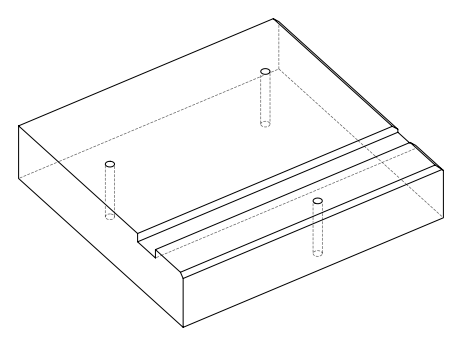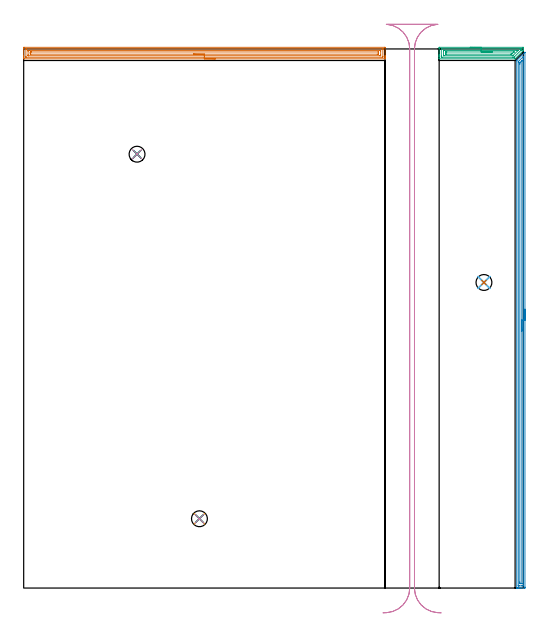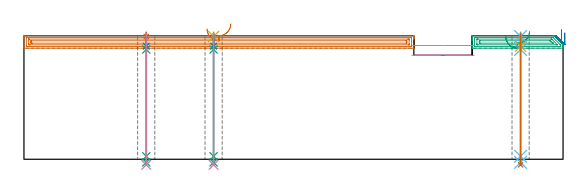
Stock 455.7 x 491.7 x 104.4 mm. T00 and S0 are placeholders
(PLAN: 16 operations, 11 tool changes, 33 min)
(1 AREA_MILL | FG_CHAMFER_SURFACE | UGT0205_001 | 10.79 min | 18495 mm3)
(2 AREA_MILL_1 | FG_CHAMFER_SURFACE_1 | UGT0205_001 | 11.85 min | 13824 mm3)
(3 AREA_MILL_2 | FG_CHAMFER_SURFACE_2 | UGT0205_001 | 2.61 min | 4350 mm3)
(4 MILL_RECTANGULAR_SLOT | SLOT_RECTANGULAR | UGT0201_009 | Follow Part, ap 11.25, ae 75% | 4.72 min | 399447 mm3)
(5 SPOT_DRILL | STEP1HOLE | NXT0321_9005460120000 | 0.03 min | 15 mm3)
(6 SPOT_DRILL_1 | STEP1HOLE_1 | NXT0321_9005460120000 | 0.03 min | 12 mm3)
(7 SPOT_DRILL_2 | STEP1HOLE_2 | NXT0321_9005460120000 | 0.03 min | 27 mm3)
(8 DRILL_BLIND_HOLE_INTO_CENTER | STEP1HOLE | NXT0301_030 | 0.05 min | 330 mm3)
(9 GUN_DRILL_THROUGH_HOLE | STEP1HOLE | UGT0307_001 | 0.5 min | 1945 mm3)
(10 SPADE_DRILL_TO_ENLARGE_THROUGH_HOLE | STEP1HOLE | UGT0306_005 | 0.45 min | 14873 mm3)
(11 DRILL_BLIND_HOLE_INTO_CENTER_1 | STEP1HOLE_1 | NXT0301_030 | 0.05 min | 239 mm3)
(12 GUN_DRILL_THROUGH_HOLE_1 | STEP1HOLE_1 | UGT0307_001 | 0.5 min | 1881 mm3)
(13 SPADE_DRILL_TO_ENLARGE_THROUGH_HOLE_1 | STEP1HOLE_1 | UGT0306_005 | 0.45 min | 15148 mm3)
(14 DRILL_BLIND_HOLE_INTO_CENTER_2 | STEP1HOLE_2 | NXT0301_030 | 0.05 min | 232 mm3)
(15 GUN_DRILL_THROUGH_HOLE_2 | STEP1HOLE_2 | UGT0307_001 | 0.5 min | 1843 mm3)
(16 SPADE_DRILL_TO_ENLARGE_THROUGH_HOLE_2 | STEP1HOLE_2 | UGT0306_005 | 0.45 min | 15068 mm3)
(TOOL UGT0205_001 | Chamfer Mill 20 x 3 x 45 deg. | D20 FL50 Z2)
(TOOL UGT0201_009 | End Mill 45 mm | D45 FL63 Z6)
(TOOL NXT0321_9005460120000 | NC Spot Drill, 142deg, 12mm, Carbide, Uncoated | D12 PA142 FL30 Z2)
(TOOL NXT0301_030 | Carbide Drill 5.9mm [860.1-0590-018A1-MM 2214] | D5.9 PA140 FL28 Z2)
(TOOL UGT0307_001 | Gun Drill 5 mm | D5 PA130 FL24 Z1)
(TOOL UGT0306_005 | Spade Drill 14.5mm | D14.5 PA132 FL10 Z2)
(OP 1 AREA_MILL)
G17 G21 G94 G90
T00 M6
G54
G17 G0 G90 X174.8 Y482.7 S1061 M3
G43 Z114.4 H0
G94 G1 X174.762 Z113.528 F250.
X174.648 Z112.663
X174.459 Z111.812
X174.197 Z110.98
X173.863 Z110.174
X173.46 Z109.4
X172.992 Z108.664
X172.46 Z107.972
X171.871 Z107.329
X171.228 Z106.739
X170.536 Z106.208
X169.8 Z105.74
X169.026 Z105.337
X168.22 Z105.003
X167.388 Z104.741
X166.536 Z104.552
X165.672 Z104.438
X164.8 Z104.4
X0.158
X0.01 Y482.706 Z104.393
X0. Y482.995 Z104.104
Y483.372 Z103.727
Y483.995 Z103.1
Y485.185 Z101.912
Y485.753 Z101.341
Y492.5 Z94.597
X0.004 Y492.784 Z94.313
X0.01 Y493.192 Z93.906
X0.186 Y493.196 Z93.903
X0.604 Y493.2 Z93.9
X328.996
X329.471 Y493.195 Z93.903
X329.59 Y493.192 Z93.906
X329.6 Y493.068 Z94.029
Y485.753 Z101.341
Y485.185 Z101.912
Y484.874 Z102.222
Y484.306 Z102.79
Y483.995 Z103.1
Y483.372 Z103.727
Y483.116 Z103.983
Y482.994 Z104.105
X329.59 Y482.706 Z104.393
X329.442 Y482.7 Z104.4
X164.8
Y484.114 Z102.986
X2.267 Y484.115 Z102.985
X2.035 Y484.12 Z102.981
X2.013 Y484.121 Z102.979
X2.008 Y484.136 Z102.964
X2.002 Y484.165 Z102.935
X2.001 Y484.193 Z102.907
X2. Y484.378 Z102.722
X2.001 Y491.026 Z96.074
X2.003 Y491.406 Z95.694
X2.013 Y491.779 Z95.321
X2.389 Y491.784 Z95.316
X2.511 Y491.785 Z95.315
X327.333
X327.565 Y491.78 Z95.32
X327.587 Y491.779 Z95.321
X327.592 Y491.764 Z95.336
X327.598 Y491.735 Z95.365
X327.599 Y491.707 Z95.393
X327.6 Y491.522 Z95.578
X327.599 Y484.874 Z102.226
X327.597 Y484.494 Z102.606
X327.587 Y484.121 Z102.979
X327.211 Y484.116 Z102.984
X327.089 Y484.115 Z102.985
X164.8 Y484.114 Z102.986
Y485.528 Z101.572
X4.401 Y485.529 Z101.571
X4.174 Y485.53 Z101.57
X4.098 Y485.531 Z101.569
X4.039 Y485.535 Z101.565
X4.01 Y485.539 Z101.561
X4.008 Y485.582 Z101.518
X4.003 Y485.753 Z101.347
X4. Y485.923 Z101.177
Y486.632 Z100.468
Y489.439 Z97.661
X4.003 Y490.147 Z96.953
X4.006 Y490.313 Z96.787
X4.013 Y490.365 Z96.735
X4.06 Y490.367 Z96.733
X4.174 Y490.369 Z96.731
X4.839 Y490.371 Z96.729
X5.066
X325.199
X325.426 Y490.37 Z96.73
X325.502 Y490.369 Z96.731
X325.561 Y490.365 Z96.735
X325.59 Y490.361 Z96.739
X325.592 Y490.318 Z96.782
X325.597 Y490.147 Z96.953
X325.6 Y489.977 Z97.123
Y489.268 Z97.832
Y486.461 Z100.639
X325.597 Y485.753 Z101.347
X325.594 Y485.587 Z101.513
X325.587 Y485.535 Z101.565
X325.54 Y485.533 Z101.567
X325.426 Y485.531 Z101.569
X324.761 Y485.529 Z101.571
X324.534 Y485.528 Z101.572
X164.8
Y486.943 Z100.157
X6.534
X6.126 Y486.947 Z100.153
X6.04 Y486.95 Z100.15
X6.01 Y486.953 Z100.147
X6.007 Y486.994 Z100.106
X6.004 Y487.089 Z100.011
X6. Y487.47 Z99.63
Y488.348 Z98.752
Y488.389 Z98.711
X6.007 Y488.808 Z98.292
X6.01 Y488.912 Z98.188
X6.021 Y488.951 Z98.149
X6.083 Y488.952 Z98.148
X6.276 Y488.955 Z98.145
X6.851 Y488.957 Z98.143
X7.167
X323.066
X323.474 Y488.953 Z98.147
X323.56 Y488.95 Z98.15
X323.59 Y488.947 Z98.153
X323.593 Y488.905 Z98.195
X323.596 Y488.811 Z98.289
X323.6 Y488.43 Z98.67
Y487.552 Z99.548
Y487.511 Z99.589
X323.593 Y487.092 Z100.008
X323.59 Y486.988 Z100.112
X323.58 Y486.949 Z100.151
X323.517 Y486.948 Z100.152
X323.324 Y486.945 Z100.155
X322.749 Y486.943 Z100.157
X322.433
X164.8
X163.928 Z100.195
X163.064 Z100.309
X162.212 Z100.498
X161.38 Z100.76
X160.574 Z101.094
X159.8 Z101.497
X159.064 Z101.966
X158.372 Z102.497
X157.729 Z103.086
X157.14 Z103.729
X156.608 Z104.422
X156.14 Z105.157
X155.737 Z105.931
X155.403 Z106.737
X155.141 Z107.569
X154.952 Z108.421
X154.838 Z109.286
X154.8 Z110.157
G0 Z114.4
M5
M2
(OP 2 AREA_MILL_1)
G17 G21 G94 G90
T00 M6
G54
G17 G0 G90 X457.2 Y254.35 S1061 M3
G43 Z114.4 H0
Z106.9
G94 G1 Y254.312 Z106.028 F250.
Y254.198 Z105.164
Y254.009 Z104.312
Y253.747 Z103.48
Y253.413 Z102.674
Y253.01 Z101.9
Y252.541 Z101.164
Y252.01 Z100.472
Y251.421 Z99.829
Y250.778 Z99.24
Y250.086 Z98.708
Y249.35 Z98.24
Y248.576 Z97.837
Y247.77 Z97.503
Y246.938 Z97.241
Y246.086 Z97.052
Y245.221 Z96.938
Y244.35 Z96.9
Y0.904
X457.199 Y0.632 Z96.901
X457.193 Y0.016 Z96.904
X457.192 Y0.007 Z96.906
X456.578 Y0. Z97.519
X453.003 Z101.092
X451.586 Z102.51
X451.216 Z102.879
X450.476 Z103.624
X450.215 Z103.884
X449.771 Y0.003 Z104.32
X449.725 Y0.006 Z104.366
X449.703 Y0.009 Z104.388
X449.7 Y0.185 Z104.4
Y480.912
X449.704 Y481.195 Z104.39
X449.835 Y481.335 Z104.265
X456.865 Y488.366 Z97.234
X457.025 Y488.526 Z97.072
X457.167 Y488.664 Z96.93
X457.194 Y488.682 Z96.904
X457.199 Y488.664 Z96.899
X457.2 Y244.35 Z96.9
X455.786 Z98.314
X455.785 Y2.32 Z98.315
X455.783 Y2.218 Z98.317
X455.779 Y2.023 Z98.321
X455.684 Y2.01 Z98.416
X455.209 Y2.002 Z98.891
X454.79 Y2.001 Z99.31
X454.318 Y2. Z99.782
X452.11 Z101.99
X451.636 Z102.464
X451.216 Y2.004 Z102.884
X451.156 Y2.006 Z102.944
X451.125 Y2.009 Z102.975
X451.121 Y2.117 Z102.979
X451.116 Y2.32 Z102.984
X451.115 Y2.421 Z102.985
X451.114 Y479.225 Z102.986
X451.116 Y480.018 Z102.984
X451.118 Y480.116 Z102.982
X451.121 Y480.149 Z102.979
X451.138 Y480.176 Z102.962
X451.216 Y480.26 Z102.884
X451.54 Y480.588 Z102.56
X455.684 Y484.734 Z98.416
X455.726 Y484.773 Z98.374
X455.759 Y484.803 Z98.341
X455.775 Y484.815 Z98.325
X455.779 Y484.793 Z98.321
X455.784 Y484.592 Z98.316
X455.785 Y484.49 Z98.315
X455.786 Y244.35 Z98.314
X454.372 Z99.728
X454.371 Y4.21 Z99.729
X454.369 Y4.091 Z99.731
X454.367 Y4.033 Z99.733
X454.365 Y4.012 Z99.735
X454.316 Y4.009 Z99.784
X454.105 Y4.002 Z99.995
X453.003 Y4.001 Z101.097
X452.793 Y4.002 Z101.307
X452.654 Y4.006 Z101.446
X452.547 Y4.01 Z101.553
X452.535 Y4.054 Z101.565
X452.533 Y4.21 Z101.567
X452.53 Y4.684 Z101.57
X452.529 Y5.104 Z101.571
X452.528 Y5.579 Z101.572
X452.529 Y477.81 Z101.571
Y478.229
X452.532 Y478.701 Z101.568
X452.535 Y479.124 Z101.565
X452.766 Y479.361 Z101.334
X453.003 Y479.602 Z101.097
X454.332 Y480.932 Z99.768
X454.343 Y480.94 Z99.757
X454.359 Y480.949 Z99.741
X454.366 Y480.95 Z99.734
X454.367 Y480.941 Z99.733
X454.369 Y480.912 Z99.731
X454.371 Y480.654 Z99.729
X454.372 Y480.437 Z99.728
Y244.35
Y243.478 Z99.767
Y242.613 Z99.88
Y241.762 Z100.069
Y240.93 Z100.332
Y240.124 Z100.665
Y239.35 Z101.068
Y238.614 Z101.537
Y237.922 Z102.068
Y237.279 Z102.657
Y236.689 Z103.301
Y236.158 Z103.993
Y235.69 Z104.728
Y235.287 Z105.502
Y234.953 Z106.308
Y234.691 Z107.14
Y234.502 Z107.992
Y234.388 Z108.857
Y234.35 Z109.728
G0 Z114.4
M5
M2
(OP 3 AREA_MILL_2)
G17 G21 G94 G90
T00 M6
G54
G17 G0 G90 X407.3 Y493.2 S1061 M3
G43 Z114.4 H0
Z103.9
G94 G1 X407.338 Z103.028 F250.
X407.452 Z102.164
X407.641 Z101.312
X407.903 Z100.48
X408.237 Z99.674
X408.64 Z98.9
X409.108 Z98.164
X409.64 Z97.472
X410.229 Z96.829
X410.872 Z96.24
X411.564 Z95.709
X412.3 Z95.24
X413.074 Z94.837
X413.88 Z94.503
X414.712 Z94.241
X415.564 Z94.052
X416.428 Z93.938
X417.3 Z93.9
X455.339
X455.573 Y493.196 Z93.904
X455.698 Y493.191 Z93.906
X455.7 Y493.035 Z94.063
Y492.784 Z94.312
Y492.156 Z94.941
Y491.905 Z95.19
Y491.403 Z95.696
Y490.648 Z96.45
X455.69 Y490.195 Z96.903
X455.646 Y490.147 Z96.952
X455.573 Y490.072 Z97.026
X455.496 Y489.995 Z97.103
X448.352 Y482.853 Z104.246
X448.194 Y482.703 Z104.389
X448.008 Y482.7 Z104.4
X379.027
X378.91 Y482.706 Z104.392
X378.9 Y482.937 Z104.161
Y484.372 Z102.727
Y484.874 Z102.222
Y485.125 Z101.972
Y485.753 Z101.344
Y486.004 Z101.094
Y486.632 Z100.462
Y492.219 Z94.877
X378.905 Y492.784 Z94.313
X378.91 Y493.191 Z93.906
X379.055 Y493.196 Z93.902
X379.472 Y493.2 Z93.9
X417.3
Y491.786 Z95.314
X452.579
X453.348 Y491.785 Z95.315
X453.471 Y491.784 Z95.316
X453.677 Y491.779 Z95.321
X453.69 Y491.712 Z95.388
X453.696 Y491.561 Z95.539
Y491.026 Z96.074
X453.692 Y490.686 Z96.414
X453.681 Y490.642 Z96.458
X453.657 Y490.614 Z96.486
X453.59 Y490.544 Z96.556
X453.348 Y490.297 Z96.803
X453.272 Y490.222 Z96.878
X447.388 Y484.339 Z102.761
X447.278 Y484.231 Z102.869
X447.203 Y484.161 Z102.939
X447.16 Y484.122 Z102.978
X447.117 Y484.12 Z102.98
X446.994 Y484.117 Z102.983
X446.227 Y484.114 Z102.986
X446.106
X382.021
X381.252 Y484.115 Z102.985
X381.129 Y484.116 Z102.984
X380.922 Y484.121 Z102.979
X380.91 Y484.188 Z102.912
X380.903 Y484.339 Z102.761
X380.901 Y484.874 Z102.226
X380.9 Y485.221 Z101.879
Y491.373 Z95.727
X380.904 Y491.722 Z95.378
X380.908 Y491.767 Z95.333
X380.913 Y491.78 Z95.32
X380.917 Y491.782 Z95.318
X380.964 Y491.784 Z95.316
X381.06 Y491.785 Z95.315
X381.252 Y491.786 Z95.314
X417.3
Y490.372 Z96.728
X449.787 Y490.371 Z96.729
X450.452 Y490.37 Z96.73
X450.678 Y490.368 Z96.732
X450.889 Y490.365 Z96.735
X450.737 Y490.147 Z96.953
X450.711 Y490.114 Z96.986
X450.678 Y490.077 Z97.023
X446.29 Y485.69 Z101.41
X446.227 Y485.629 Z101.471
X446.137 Y485.548 Z101.552
X446.06 Y485.535 Z101.565
X445.896 Y485.533 Z101.567
X445.563 Y485.529 Z101.571
X383.922
X383.258 Y485.53 Z101.57
X383.032 Y485.533 Z101.567
X382.958 Y485.535 Z101.565
X382.91 Y485.541 Z101.559
X382.906 Y485.622 Z101.478
X382.902 Y485.753 Z101.347
X382.9 Y485.883 Z101.217
Y489.399 Z97.701
X382.906 Y490.147 Z96.953
X382.908 Y490.27 Z96.83
X382.927 Y490.365 Z96.735
X383.032 Y490.366 Z96.734
X383.696 Y490.371 Z96.729
X417.3 Y490.372 Z96.728
Y488.957 Z98.143
X446.947
X447.028 Y488.956 Z98.144
X447.09 Y488.953 Z98.147
X447.093 Y488.951 Z98.149
Y488.948 Z98.152
X447.077 Y488.929 Z98.171
X446.976 Y488.825 Z98.275
X446.827 Y488.676 Z98.424
X445.337 Y487.187 Z99.913
X445.145 Y487.003 Z100.097
X445.093 Y486.953 Z100.147
X445.015 Y486.949 Z100.151
X444.447 Y486.945 Z100.155
X444.132 Y486.943 Z100.157
X385.703
X385.386 Y486.944 Z100.156
X385. Y486.948 Z100.152
X384.913 Y486.95 Z100.15
X384.909 Y487.101 Z99.999
X384.901 Y487.423 Z99.677
Y488.786 Z98.314
X384.904 Y488.885 Z98.215
X384.908 Y488.933 Z98.167
X384.912 Y488.95 Z98.15
X384.937 Y488.952 Z98.148
X385.13 Y488.955 Z98.145
X385.703 Y488.957 Z98.143
X386.018
X417.3
X418.172 Z98.181
X419.036 Z98.295
X419.888 Z98.483
X420.72 Z98.746
X421.526 Z99.08
X422.3 Z99.482
X423.036 Z99.951
X423.728 Z100.482
X424.371 Z101.072
X424.96 Z101.715
X425.492 Z102.407
X425.96 Z103.143
X426.363 Z103.917
X426.697 Z104.722
X426.959 Z105.554
X427.148 Z106.406
X427.262 Z107.271
X427.3 Z108.143
G0 Z114.4
M5
M2
(OP 4 MILL_RECTANGULAR_SLOT)
G17 G21 G94 G90
T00 M6
G54
G17 G0 G90 X380.735 Y-22.625 S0 M3
G43 Z114.4 H0
Z96.15
G94 G1 X377.739 Y-22.47 F250.
G2 X356.4 Y0. R22.5 F500.
G1 Y491.7
G2 X376.99 Y514.119 R22.5
G1 X376.992 Y514.149
G3 X375.473 Y514.2 R22.5
G1 X333.115
G3 X331.547 Y514.145 R22.5
G1 X331.55 Y514.115
G2 X352.1 Y491.7 R22.5
G1 Y0.
G2 X330.761 Y-22.47 R22.5
G1 X327.765 Y-22.625 F250.
G0 X380.735 Z87.9
G1 X377.739 Y-22.47
G2 X356.4 Y0. R22.5 F500.
G1 Y491.7
G2 X377.738 Y514.17 R22.5
G1 Y514.2
X330.762
Y514.17
G2 X352.1 Y491.7 R22.5
G1 Y0.
G2 X330.761 Y-22.47 R22.5
G1 X327.765 Y-22.625 F250.
G0 Z114.4
M5
M2
(OP 5 SPOT_DRILL)
G17 G21 G94 G90
T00 M6
G54
G17 G0 G90 X160.3 Y63.2 S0 M3
G43 Z114.4 H0
G94 G81 G98 Z103.767 F250. R107.4
G80
M5
M2
(OP 6 SPOT_DRILL_1)
G17 G21 G94 G90
T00 M6
G54
G17 G0 G90 X419.8 Y278.7 S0 M3
G43 Z114.4 H0
G94 G81 G98 Z103.767 F250. R107.4
G80
M5
M2
(OP 7 SPOT_DRILL_2)
G17 G21 G94 G90
T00 M6
G54
G17 G0 G90 X103.4 Y395.7 S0 M3
G43 Z114.4 H0
G94 G81 G98 Z103.767 F250. R107.4
G80
M5
M2
(OP 8 DRILL_BLIND_HOLE_INTO_CENTER)
G17 G21 G94 G90
T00 M6
G54
G17 G0 G90 X160.3 Y63.2 S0 M3
G43 Z114.4 H1
G94 G81 G98 Z95.55 F250. R106.4
G80
M5
M2
(OP 9 GUN_DRILL_THROUGH_HOLE)
G17 G21 G94 G90
T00 M6
G54
G17 G0 G90 X160.3 Y63.2 M8
G43 Z114.4 H0
Z104.177
S716 M3
G94 G1 Z92.794 F125. M26
G4 X.084
Z2.5 F250.
G4 X.084
Z-2.666 F125.
G4 X.084
M5
M9
G0 Z104.177
Z114.4
M2
(OP 10 SPADE_DRILL_TO_ENLARGE_THROUGH_HOLE)
G17 G21 G94 G90
T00 M6
G54
G17 G0 G90 X160.3 Y63.2 S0 M3
G43 Z114.4 H0
G94 G73 G98 Z-4.728 F250. Q13.641 R106.4
G80
M5
M2
(OP 11 DRILL_BLIND_HOLE_INTO_CENTER_1)
G17 G21 G94 G90
T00 M6
G54
G17 G0 G90 X419.8 Y278.7 S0 M3
G43 Z114.4 H1
G94 G81 G98 Z95.55 F250. R106.4
G80
M5
M2
(OP 12 GUN_DRILL_THROUGH_HOLE_1)
G17 G21 G94 G90
T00 M6
G54
G17 G0 G90 X419.8 Y278.7 M8
G43 Z114.4 H0
Z104.177
S716 M3
G94 G1 Z92.794 F125. M26
G4 X.084
Z2.5 F250.
G4 X.084
Z-2.666 F125.
G4 X.084
M5
M9
G0 Z104.177
Z114.4
M2
(OP 13 SPADE_DRILL_TO_ENLARGE_THROUGH_HOLE_1)
G17 G21 G94 G90
T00 M6
G54
G17 G0 G90 X419.8 Y278.7 S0 M3
G43 Z114.4 H0
G94 G73 G98 Z-4.728 F250. Q13.641 R106.4
G80
M5
M2
(OP 14 DRILL_BLIND_HOLE_INTO_CENTER_2)
G17 G21 G94 G90
T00 M6
G54
G17 G0 G90 X103.4 Y395.7 S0 M3
G43 Z114.4 H1
G94 G81 G98 Z95.55 F250. R106.4
G80
M5
M2
(OP 15 GUN_DRILL_THROUGH_HOLE_2)
G17 G21 G94 G90
T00 M6
G54
G17 G0 G90 X103.4 Y395.7 M8
G43 Z114.4 H0
Z104.177
S716 M3
G94 G1 Z92.794 F125. M26
G4 X.084
Z2.5 F250.
G4 X.084
Z-2.666 F125.
G4 X.084
M5
M9
G0 Z104.177
Z114.4
M2
(OP 16 SPADE_DRILL_TO_ENLARGE_THROUGH_HOLE_2)
G17 G21 G94 G90
T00 M6
G54
G17 G0 G90 X103.4 Y395.7 S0 M3
G43 Z114.4 H0
G94 G73 G98 Z-4.728 F250. Q13.641 R106.4
G80
M5
M2
